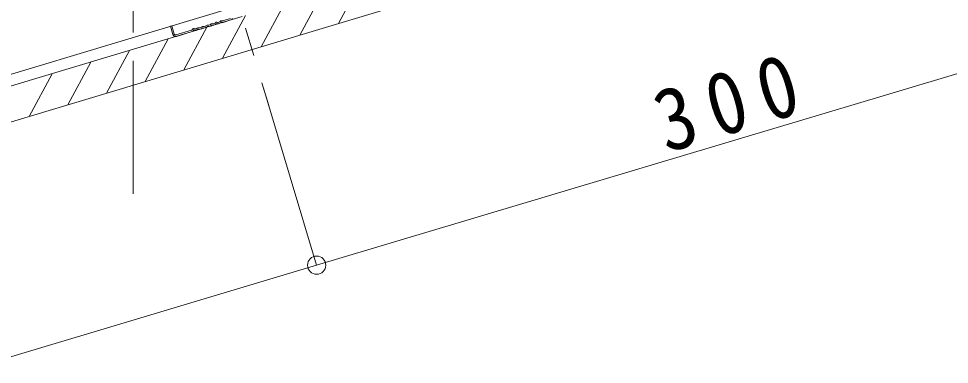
# Model space of a CAD drawing. Units: millimetres at full size, sheet at 1:10; details may follow other scales. Extents: x -2077 to 2023, y -1433 to 1417.
# Drawn here: x 668 to 994, y 183.5 to 304.7 of the extents above; entities that cross this region are included whole.
import ezdxf

# ---------------------------------------------------------------- set-up
doc = ezdxf.new("R2010")
doc.units = ezdxf.units.MM
doc.header["$LTSCALE"] = 10
doc.linetypes.add('CHAIN1', pattern=[8, 5, -1, 1, -1])
doc.layers.add('1-0_断面', color=7, linetype='Continuous', lineweight=9)
doc.layers.add('1-1_寸法', color=7, linetype='Continuous', lineweight=9)
doc.styles.add('ＭＳ ゴシック', font='')
doc.styles.get('ＭＳ ゴシック').set_extended_font_data('MS Gothic')

msp = doc.modelspace()

# ---------------------------------------------------------------- linework, layer by layer
at = {"layer": '1-0_断面'}
for p, q in [((-273.06, -13.5), (1670.19, 570.52)), ((780.04, 303), (788.08, 317.94)), ((766.5, 298.93), (774.54, 313.87)), ((752.95, 294.86), (760.99, 309.8)), ((-273.06, 3.21), (744.64, 309.07)), ((-273.06, -0.97), (746.27, 305.38)), ((737.86, 303.37), (738.41, 303.54)), ((739.41, 290.79), (747.45, 305.73)), ((742.25, 304.69), (739.49, 303.86)), ((739.63, 303.38), (742.38, 304.21)), ((721.18, 302.01), (721.66, 302.16)), ((722.04, 299.14), (721.18, 302.01)), ((721.66, 302.16), (722.52, 299.29)), ((723.15, 298.95), (728.63, 300.6)), ((723.29, 298.47), (728.77, 300.12)), ((725.87, 286.72), (733.9, 301.66)), ((725.87, 286.72), (733.9, 301.66)), ((728.84, 300.87), (728.75, 300.7)), ((729.28, 300.63), (729.19, 300.46)), ((729.55, 300.71), (729.72, 300.62)), ((729.96, 301.06), (729.79, 301.15)), ((730.27, 301.09), (730.11, 301.04)), ((730.41, 300.61), (730.25, 300.57)), ((731.35, 301.42), (731.89, 301.58)), ((731.49, 300.94), (732.04, 301.1)), ((732.98, 301.91), (733.52, 302.07)), ((733.67, 301.59), (733.12, 301.43)), ((734.61, 302.39), (735.15, 302.56)), ((735.29, 302.08), (734.75, 301.92)), ((736.23, 302.88), (736.78, 303.05)), ((736.38, 302.41), (736.92, 302.57)), ((738.55, 303.06), (738.01, 302.89)), ((712.32, 282.65), (720.36, 297.59)), ((698.78, 278.58), (706.82, 293.52)), ((685.23, 274.5), (693.27, 289.45)), ((671.69, 270.43), (679.73, 285.38))]:
    msp.add_line(p, q, dxfattribs=at)
at = {"layer": '1-0_断面', "color": 4, "linetype": 'CHAIN1'}
for p, q in [((708.1, 529.84), (708.1, 243.32)), ((684.16, 512.07), (755.65, 274.19))]:
    msp.add_line(p, q, dxfattribs=at)
at = {"layer": '1-0_断面'}
for centre, radius, start, end in [((737.46, 302.73), 0.7, 67.785, 145.6699), ((737.8, 303.56), 0.2, 247.785, 286.7275), ((738.35, 303.73), 0.2, 286.7275, 325.6699), ((739.09, 303.22), 0.7, 67.785, 145.6699), ((738.35, 303.73), 0.7, 286.7275, 325.6699), ((739.09, 303.22), 0.2, 67.785, 143.5974), ((739.43, 304.05), 0.7, 247.785, 286.7275), ((739.43, 304.05), 0.2, 247.785, 286.7275), ((742.14, 305.08), 0.9, 286.7275, 336.7275), ((728.57, 300.79), 0.2, 286.7275, 331.7275), ((728.57, 300.79), 0.7, 286.7275, 331.7275), ((729.46, 300.53), 0.7, 61.7275, 151.7275), ((729.46, 300.53), 0.2, 61.7275, 151.7275), ((730.05, 301.24), 0.7, 241.7275, 286.7275), ((730.05, 301.24), 0.2, 241.7275, 286.7275), ((730.21, 301.28), 0.2, 286.7275, 325.6699), ((730.95, 300.77), 0.7, 67.785, 145.6699), ((730.21, 301.28), 0.7, 286.7275, 325.6699), ((730.95, 300.77), 0.2, 69.8576, 145.6699), ((731.29, 301.61), 0.7, 247.785, 286.7275), ((731.29, 301.61), 0.2, 247.785, 286.7275), ((731.84, 301.77), 0.2, 286.7275, 325.6699), ((732.58, 301.26), 0.7, 67.785, 145.6699), ((731.84, 301.77), 0.7, 286.7275, 325.6699), ((732.58, 301.26), 0.2, 67.785, 143.5974), ((732.92, 302.1), 0.7, 247.785, 286.7275), ((732.92, 302.1), 0.2, 247.785, 286.7275), ((733.46, 302.26), 0.2, 286.7275, 325.6699), ((734.21, 301.75), 0.7, 67.785, 145.6699), ((733.46, 302.26), 0.7, 286.7275, 325.6699), ((734.21, 301.75), 0.2, 67.785, 143.5974), ((734.55, 302.59), 0.7, 247.785, 286.7275), ((734.55, 302.59), 0.2, 247.785, 286.7275), ((735.09, 302.75), 0.2, 286.7275, 325.6699), ((735.84, 302.24), 0.7, 67.785, 145.6699), ((735.09, 302.75), 0.7, 286.7275, 325.6699), ((735.84, 302.24), 0.2, 67.785, 143.5974), ((736.18, 303.08), 0.7, 247.785, 286.7275), ((736.18, 303.08), 0.2, 247.785, 286.7275), ((736.72, 303.24), 0.2, 286.7275, 325.6699), ((736.72, 303.24), 0.7, 286.7275, 325.6699), ((737.46, 302.73), 0.2, 67.785, 143.5974), ((737.8, 303.56), 0.7, 247.785, 286.7275), ((723, 299.43), 1, 196.7275, 286.7275), ((723, 299.43), 0.5, 196.7275, 286.7275)]:
    msp.add_arc(centre, radius, start, end, dxfattribs=at)
at = {"layer": '1-1_寸法'}
for p, q in [((772.39, 218.29), (1059.78, 304.34)), ((772.39, 218.29), (753.91, 280.01)), ((484.99, 132.24), (772.39, 218.29))]:
    msp.add_line(p, q, dxfattribs=at)
msp.add_circle((772.39, 218.29), 3.19, dxfattribs=at)

# ---------------------------------------------------------------- texts
at = {"layer": '1-1_寸法', "insert": (894.87, 257.21), "char_height": 21.99, "attachment_point": 7, "rotation": 16.669, "style": 'ＭＳ ゴシック'}
msp.add_mtext('\\T1.38;\\W0.9;300', dxfattribs=at)

doc.saveas('drawing.dxf')
